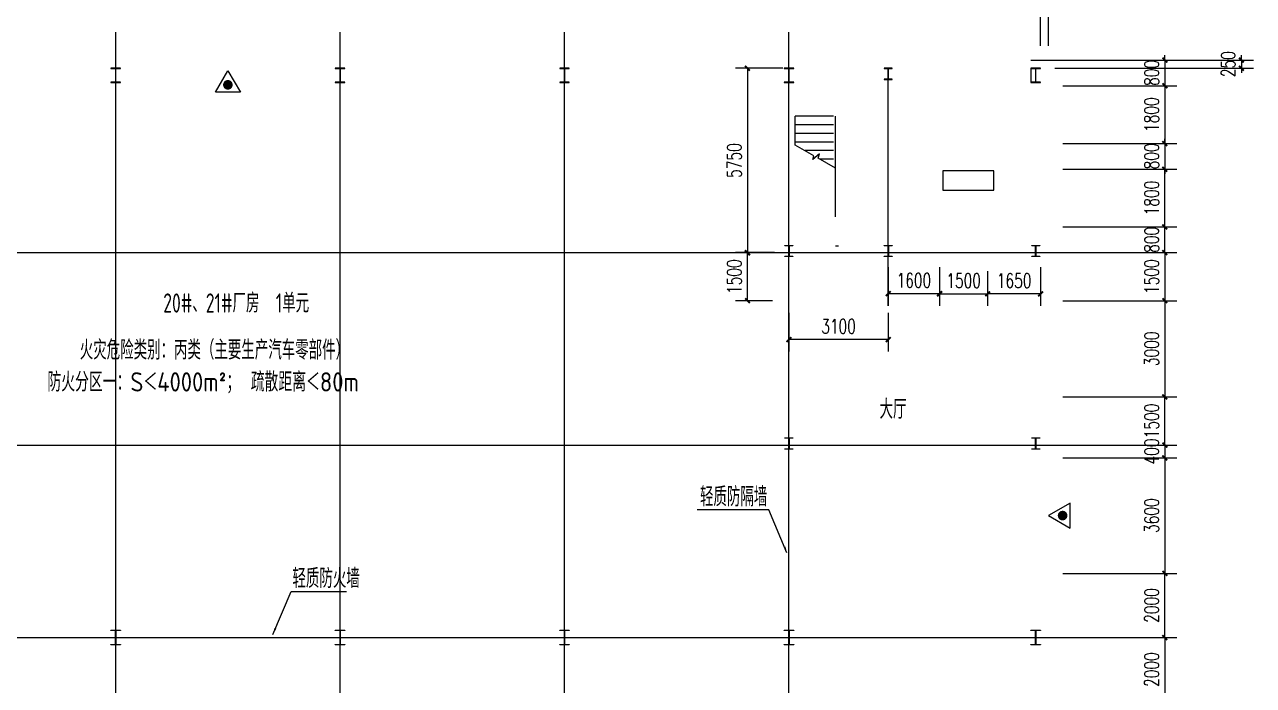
# Model space of a CAD drawing. Extents: x 180850 to 1400258, y 48356 to 327067.
# Drawn here: x 342246 to 380581, y 279870 to 300469 of the extents above; entities that cross this region are included whole.
import ezdxf
from ezdxf.enums import TextEntityAlignment as Align

# ---------------------------------------------------------------- set-up
doc = ezdxf.new("R2010")
doc.units = 0
doc.header["$LTSCALE"] = 1000
for name, color, linetype in [('AXIS', 3, 'Continuous'), ('DOTE', 1, 'Continuous'), ('GZ', 50, 'Continuous'), ('Gzd', 1, 'Continuous'), ('LVTRY', 6, 'Continuous'), ('PUB_DIM', 3, 'Continuous'), ('REIN', 1, 'Continuous'), ('STAIR', 2, 'Continuous'), ('TEXT', 7, 'Continuous')]:
    doc.layers.add(name, color=color, linetype=linetype)
doc.styles.add('_TCH_DIM_T3', font='SIMPLEX', dxfattribs={"width": 0.705882, "bigfont": 'GBCBIG'})
doc.styles.get("Standard").update_dxf_attribs({"font": 'gbenor.shx', "bigfont": 'gbcbig.shx'})
doc.styles.add('TSSD_Norm', font='tssdeng.shx', dxfattribs={"bigfont": 'hztxt.shx'})
doc.dimstyles.new('_TCH_ARCH&&150', dxfattribs={"dimtxt": 446.25, "dimasz": 150, "dimexe": 375, "dimexo": 450, "dimgap": 189.375, "dimtad": 1, "dimdec": 0, "dimzin": 0, "dimdsep": 46, "dimtxsty": '_TCH_DIM_T3', "dimblk": 'ARCHTICK', "dimcen": 0.09, "dimclrd": 3, "dimclre": 3, "dimclrt": 7, "dimazin": 2, "dimtfac": 1, "dimtdec": 0, "dimtix": 1, "dimtmove": 2, "dimatfit": 3, "dimfxl": 1, "dimtolj": 1, "dimtzin": 0, "dimarcsym": 0})
doc.dimstyles.new('TCH-200-1', dxfattribs={"dimtxt": 595, "dimasz": 200, "dimexe": 500, "dimexo": 600, "dimgap": 252.5, "dimtad": 1, "dimdec": 0, "dimzin": 0, "dimdsep": 46, "dimtxsty": '_TCH_DIM_T3', "dimblk": 'ARCHTICK', "dimcen": 0.09, "dimclrd": 3, "dimclre": 3, "dimclrt": 7, "dimazin": 2, "dimtfac": 1, "dimtdec": 0, "dimtix": 1, "dimtmove": 2, "dimatfit": 3, "dimfxl": 1, "dimtolj": 1, "dimtzin": 0, "dimarcsym": 0})

# ---------------------------------------------------------------- blocks, each defined once
blk = doc.blocks.new('_ArchTick')
at = {"color": 0, "linetype": 'ByBlock', "const_width": 0.4}
blk.add_lwpolyline([(-0.5, -0.5), (0.5, 0.5)], dxfattribs=at)
blk = doc.blocks.new('*D398')
at = {"color": 3, "lineweight": -2, "transparency": 16777216}
for p, q in [((373940, 299812), (373940, 303869)), ((374190, 299812), (374190, 303869)), ((373940, 303494), (373790, 303494)), ((374190, 303494), (373940, 303494)), ((374190, 303494), (374340, 303494))]:
    blk.add_line(p, q, dxfattribs=at)
at = {"layer": 'Defpoints', "color": 0, "transparency": 16777216}
for p in [(373940, 303494), (373940, 299362), (374190, 299362)]:
    blk.add_point(p, dxfattribs=at)
at = {"color": 3, "lineweight": -2, "transparency": 16777216, "xscale": 150, "yscale": 150, "zscale": 150}
blk.add_blockref('_ArchTick', (373940, 303494), dxfattribs=at)
at = {"color": 3, "lineweight": -2, "transparency": 16777216, "xscale": 150, "yscale": 150, "zscale": 150, "rotation": 180}
blk.add_blockref('_ArchTick', (374190, 303494), dxfattribs=at)
at = {"color": 7, "transparency": 16777216, "insert": (374065, 303906), "char_height": 446.2, "attachment_point": 5, "style": '_TCH_DIM_T3'}
blk.add_mtext('\\A1;250', dxfattribs=at)
blk = doc.blocks.new('*D402')
at = {"color": 3, "lineweight": -2, "transparency": 16777216}
for p, q in [((380206, 299362), (380206, 299512)), ((373640, 299362), (380581, 299362)), ((374390, 299112), (380581, 299112)), ((380206, 299362), (380206, 299112)), ((380206, 299112), (380206, 298962))]:
    blk.add_line(p, q, dxfattribs=at)
at = {"layer": 'Defpoints', "color": 0, "transparency": 16777216}
for p in [(373190, 299362), (373940, 299112), (380206, 299112)]:
    blk.add_point(p, dxfattribs=at)
at = {"color": 3, "lineweight": -2, "transparency": 16777216, "xscale": 150, "yscale": 150, "zscale": 150}
for p, rotation in [((380206, 299362), 270), ((380206, 299112), 90)]:
    blk.add_blockref('_ArchTick', p, dxfattribs=dict(at, rotation=rotation))
at = {"color": 7, "transparency": 16777216, "insert": (379793, 299237), "char_height": 446.2, "attachment_point": 5, "rotation": 90, "style": '_TCH_DIM_T3'}
blk.add_mtext('\\A1;250', dxfattribs=at)
blk = doc.blocks.new('*D405')
at = {"color": 3, "lineweight": -2, "transparency": 16777216}
for p, q in [((374640, 293362), (378191, 293362)), ((377816, 293362), (377816, 291862)), ((374640, 291862), (378191, 291862))]:
    blk.add_line(p, q, dxfattribs=at)
at = {"layer": 'Defpoints', "color": 0, "transparency": 16777216}
for p in [(374190, 293362), (374190, 291862), (377816, 291862)]:
    blk.add_point(p, dxfattribs=at)
at = {"color": 3, "lineweight": -2, "transparency": 16777216, "xscale": 150, "yscale": 150, "zscale": 150}
for p, rotation in [((377816, 293362), 90), ((377816, 291862), 270)]:
    blk.add_blockref('_ArchTick', p, dxfattribs=dict(at, rotation=rotation))
at = {"color": 7, "transparency": 16777216, "insert": (377403, 292612), "char_height": 446.2, "attachment_point": 5, "rotation": 90, "style": '_TCH_DIM_T3'}
blk.add_mtext('\\A1;1500', dxfattribs=at)
blk = doc.blocks.new('*D406')
at = {"color": 3, "lineweight": -2, "transparency": 16777216}
for p, q in [((374640, 291862), (378191, 291862)), ((377816, 291862), (377816, 288862)), ((374640, 288862), (378191, 288862))]:
    blk.add_line(p, q, dxfattribs=at)
at = {"layer": 'Defpoints', "color": 0, "transparency": 16777216}
for p in [(374190, 291862), (374190, 288862), (377816, 288862)]:
    blk.add_point(p, dxfattribs=at)
at = {"color": 3, "lineweight": -2, "transparency": 16777216, "xscale": 150, "yscale": 150, "zscale": 150}
for p, rotation in [((377816, 291862), 90), ((377816, 288862), 270)]:
    blk.add_blockref('_ArchTick', p, dxfattribs=dict(at, rotation=rotation))
at = {"color": 7, "transparency": 16777216, "insert": (377403, 290362), "char_height": 446.2, "attachment_point": 5, "rotation": 90, "style": '_TCH_DIM_T3'}
blk.add_mtext('\\A1;3000', dxfattribs=at)
blk = doc.blocks.new('*D407')
at = {"color": 3, "lineweight": -2, "transparency": 16777216}
for p, q in [((374640, 288862), (378191, 288862)), ((377816, 287362), (377816, 288862)), ((374640, 287362), (378191, 287362))]:
    blk.add_line(p, q, dxfattribs=at)
at = {"layer": 'Defpoints', "color": 0, "transparency": 16777216}
for p in [(374190, 288862), (377816, 288862), (374190, 287362)]:
    blk.add_point(p, dxfattribs=at)
at = {"color": 3, "lineweight": -2, "transparency": 16777216, "xscale": 150, "yscale": 150, "zscale": 150}
for p, rotation in [((377816, 288862), 90), ((377816, 287362), 270)]:
    blk.add_blockref('_ArchTick', p, dxfattribs=dict(at, rotation=rotation))
at = {"color": 7, "transparency": 16777216, "insert": (377403, 288112), "char_height": 446.2, "attachment_point": 5, "rotation": 90, "style": '_TCH_DIM_T3'}
blk.add_mtext('\\A1;1500', dxfattribs=at)
blk = doc.blocks.new('*D408')
at = {"color": 3, "lineweight": -2, "transparency": 16777216}
for p, q in [((366090, 291479), (366090, 290274)), ((369190, 291479), (369190, 290274)), ((369190, 290649), (366090, 290649))]:
    blk.add_line(p, q, dxfattribs=at)
at = {"layer": 'Defpoints', "color": 0, "transparency": 16777216}
for p in [(366090, 291929), (369190, 291929), (366090, 290649)]:
    blk.add_point(p, dxfattribs=at)
at = {"color": 3, "lineweight": -2, "transparency": 16777216, "xscale": 150, "yscale": 150, "zscale": 150}
for p, rotation in [((366090, 290649), 179.9999999933299), ((369190, 290649), 359.9999999933299)]:
    blk.add_blockref('_ArchTick', p, dxfattribs=dict(at, rotation=rotation))
at = {"color": 7, "transparency": 16777216, "insert": (367640, 291062), "char_height": 446.2, "attachment_point": 5, "rotation": 360, "style": '_TCH_DIM_T3'}
blk.add_mtext('\\A1;3100', dxfattribs=at)
blk = doc.blocks.new('*D409')
at = {"color": 3, "lineweight": -2, "transparency": 16777216}
for p, q in [((374640, 296762), (378191, 296762)), ((377816, 296762), (377816, 296912)), ((377816, 296762), (377816, 295962)), ((374640, 295962), (378191, 295962)), ((377816, 295962), (377816, 295812))]:
    blk.add_line(p, q, dxfattribs=at)
at = {"layer": 'Defpoints', "color": 0, "transparency": 16777216}
for p in [(374190, 296762), (374190, 295962), (377816, 295962)]:
    blk.add_point(p, dxfattribs=at)
at = {"color": 3, "lineweight": -2, "transparency": 16777216, "xscale": 150, "yscale": 150, "zscale": 150}
for p, rotation in [((377816, 296762), 270), ((377816, 295962), 90)]:
    blk.add_blockref('_ArchTick', p, dxfattribs=dict(at, rotation=rotation))
at = {"color": 7, "transparency": 16777216, "insert": (377403, 296362), "char_height": 446.2, "attachment_point": 5, "rotation": 90, "style": '_TCH_DIM_T3'}
blk.add_mtext('\\A1;800', dxfattribs=at)
blk = doc.blocks.new('*D410')
at = {"color": 3, "lineweight": -2, "transparency": 16777216}
for p, q in [((377816, 299362), (377816, 299512)), ((374640, 299362), (378191, 299362)), ((377816, 299362), (377816, 298562)), ((374640, 298562), (378191, 298562)), ((377816, 298562), (377816, 298412))]:
    blk.add_line(p, q, dxfattribs=at)
at = {"layer": 'Defpoints', "color": 0, "transparency": 16777216}
for p in [(374190, 299362), (374190, 298562), (377816, 298562)]:
    blk.add_point(p, dxfattribs=at)
at = {"color": 3, "lineweight": -2, "transparency": 16777216, "xscale": 150, "yscale": 150, "zscale": 150}
for p, rotation in [((377816, 299362), 270), ((377816, 298562), 90)]:
    blk.add_blockref('_ArchTick', p, dxfattribs=dict(at, rotation=rotation))
at = {"color": 7, "transparency": 16777216, "insert": (377403, 298962), "char_height": 446.2, "attachment_point": 5, "rotation": 90, "style": '_TCH_DIM_T3'}
blk.add_mtext('\\A1;800', dxfattribs=at)
blk = doc.blocks.new('*D411')
at = {"color": 3, "lineweight": -2, "transparency": 16777216}
for p, q in [((374640, 298562), (378191, 298562)), ((377816, 298562), (377816, 296762)), ((374640, 296762), (378191, 296762))]:
    blk.add_line(p, q, dxfattribs=at)
at = {"layer": 'Defpoints', "color": 0, "transparency": 16777216}
for p in [(374190, 298562), (374190, 296762), (377816, 296762)]:
    blk.add_point(p, dxfattribs=at)
at = {"color": 3, "lineweight": -2, "transparency": 16777216, "xscale": 150, "yscale": 150, "zscale": 150}
for p, rotation in [((377816, 298562), 90), ((377816, 296762), 270)]:
    blk.add_blockref('_ArchTick', p, dxfattribs=dict(at, rotation=rotation))
at = {"color": 7, "transparency": 16777216, "insert": (377403, 297662), "char_height": 446.2, "attachment_point": 5, "rotation": 90, "style": '_TCH_DIM_T3'}
blk.add_mtext('\\A1;1800', dxfattribs=at)
blk = doc.blocks.new('*D412')
at = {"color": 3, "lineweight": -2, "transparency": 16777216}
for p, q in [((374640, 295962), (378191, 295962)), ((377816, 294162), (377816, 295962)), ((374640, 294162), (378191, 294162))]:
    blk.add_line(p, q, dxfattribs=at)
at = {"layer": 'Defpoints', "color": 0, "transparency": 16777216}
for p in [(374190, 295962), (377816, 295962), (374190, 294162)]:
    blk.add_point(p, dxfattribs=at)
at = {"color": 3, "lineweight": -2, "transparency": 16777216, "xscale": 150, "yscale": 150, "zscale": 150}
for p, rotation in [((377816, 295962), 90), ((377816, 294162), 270)]:
    blk.add_blockref('_ArchTick', p, dxfattribs=dict(at, rotation=rotation))
at = {"color": 7, "transparency": 16777216, "insert": (377403, 295062), "char_height": 446.2, "attachment_point": 5, "rotation": 90, "style": '_TCH_DIM_T3'}
blk.add_mtext('\\A1;1800', dxfattribs=at)
blk = doc.blocks.new('*D413')
at = {"color": 3, "lineweight": -2, "transparency": 16777216}
for p, q in [((374640, 294162), (378191, 294162)), ((377816, 294162), (377816, 294312)), ((377816, 293362), (377816, 294162)), ((374640, 293362), (378191, 293362)), ((377816, 293362), (377816, 293212))]:
    blk.add_line(p, q, dxfattribs=at)
at = {"layer": 'Defpoints', "color": 0, "transparency": 16777216}
for p in [(374190, 294162), (377816, 294162), (374190, 293362)]:
    blk.add_point(p, dxfattribs=at)
at = {"color": 3, "lineweight": -2, "transparency": 16777216, "xscale": 150, "yscale": 150, "zscale": 150}
for p, rotation in [((377816, 294162), 270), ((377816, 293362), 90)]:
    blk.add_blockref('_ArchTick', p, dxfattribs=dict(at, rotation=rotation))
at = {"color": 7, "transparency": 16777216, "insert": (377403, 293762), "char_height": 446.2, "attachment_point": 5, "rotation": 90, "style": '_TCH_DIM_T3'}
blk.add_mtext('\\A1;800', dxfattribs=at)
blk = doc.blocks.new('*D414')
at = {"color": 3, "lineweight": -2, "transparency": 16777216}
for p, q in [((369190, 292912), (369190, 291707)), ((370790, 292912), (370790, 291707)), ((369190, 292082), (370790, 292082))]:
    blk.add_line(p, q, dxfattribs=at)
at = {"layer": 'Defpoints', "color": 0, "transparency": 16777216}
for p in [(369190, 293362), (370790, 293362), (370790, 292082)]:
    blk.add_point(p, dxfattribs=at)
at = {"color": 3, "lineweight": -2, "transparency": 16777216, "xscale": 150, "yscale": 150, "zscale": 150, "rotation": 180}
blk.add_blockref('_ArchTick', (369190, 292082), dxfattribs=at)
at = {"color": 3, "lineweight": -2, "transparency": 16777216, "xscale": 150, "yscale": 150, "zscale": 150}
blk.add_blockref('_ArchTick', (370790, 292082), dxfattribs=at)
at = {"color": 7, "transparency": 16777216, "insert": (369990, 292494), "char_height": 446.2, "attachment_point": 5, "style": '_TCH_DIM_T3'}
blk.add_mtext('\\A1;1600', dxfattribs=at)
blk = doc.blocks.new('*D1390')
at = {"color": 3, "lineweight": -2, "transparency": 16777216}
for p, q in [((365640, 293362), (364422, 293362)), ((364797, 291862), (364797, 293362)), ((365575, 291862), (364422, 291862))]:
    blk.add_line(p, q, dxfattribs=at)
at = {"layer": 'Defpoints', "color": 0, "transparency": 16777216}
for p in [(364797, 293362), (366090, 293362), (366025, 291862)]:
    blk.add_point(p, dxfattribs=at)
at = {"color": 3, "lineweight": -2, "transparency": 16777216, "xscale": 150, "yscale": 150, "zscale": 150}
for p, rotation in [((364797, 293362), 90), ((364797, 291862), 270)]:
    blk.add_blockref('_ArchTick', p, dxfattribs=dict(at, rotation=rotation))
at = {"color": 7, "transparency": 16777216, "insert": (364385, 292612), "char_height": 446.2, "attachment_point": 5, "rotation": 90, "style": '_TCH_DIM_T3'}
blk.add_mtext('\\A1;1500', dxfattribs=at)
blk = doc.blocks.new('*D1439')
at = {"color": 3, "lineweight": -2, "transparency": 16777216}
for p, q in [((373940, 292906), (373940, 291701)), ((372290, 292782), (372290, 291701)), ((373940, 292076), (372290, 292076))]:
    blk.add_line(p, q, dxfattribs=at)
at = {"layer": 'Defpoints', "color": 0, "transparency": 16777216}
for p in [(373940, 293356), (372290, 293232), (372290, 292076)]:
    blk.add_point(p, dxfattribs=at)
at = {"color": 3, "lineweight": -2, "transparency": 16777216, "xscale": 150, "yscale": 150, "zscale": 150}
for p, rotation in [((372290, 292076), 180.0000000033351), ((373940, 292076), 3.335092202405576e-09)]:
    blk.add_blockref('_ArchTick', p, dxfattribs=dict(at, rotation=rotation))
at = {"color": 7, "transparency": 16777216, "insert": (373115, 292489), "char_height": 446.2, "attachment_point": 5, "rotation": 0, "style": '_TCH_DIM_T3'}
blk.add_mtext('\\A1;1650', dxfattribs=at)
blk = doc.blocks.new('*D1438')
at = {"color": 3, "lineweight": -2, "transparency": 16777216}
for p, q in [((370790, 292782), (370790, 291701)), ((372290, 292782), (372290, 291701)), ((370790, 292076), (372290, 292076))]:
    blk.add_line(p, q, dxfattribs=at)
at = {"layer": 'Defpoints', "color": 0, "transparency": 16777216}
for p in [(370790, 293232), (372290, 293232), (372290, 292076)]:
    blk.add_point(p, dxfattribs=at)
at = {"color": 3, "lineweight": -2, "transparency": 16777216, "xscale": 150, "yscale": 150, "zscale": 150, "rotation": 180}
blk.add_blockref('_ArchTick', (370790, 292076), dxfattribs=at)
at = {"color": 3, "lineweight": -2, "transparency": 16777216, "xscale": 150, "yscale": 150, "zscale": 150}
blk.add_blockref('_ArchTick', (372290, 292076), dxfattribs=at)
at = {"color": 7, "transparency": 16777216, "insert": (371540, 292489), "char_height": 446.2, "attachment_point": 5, "style": '_TCH_DIM_T3'}
blk.add_mtext('\\A1;1500', dxfattribs=at)
blk = doc.blocks.new('*D1437')
at = {"layer": 'Defpoints', "color": 0, "transparency": 16777216}
for p in [(366347, 299106), (364797, 293356), (366030, 293356)]:
    blk.add_point(p, dxfattribs=at)
at = {"layer": 'PUB_DIM', "color": 3, "lineweight": -2, "transparency": 16777216}
for p, q in [((365897, 299106), (364422, 299106)), ((364797, 299106), (364797, 293356)), ((365580, 293356), (364422, 293356))]:
    blk.add_line(p, q, dxfattribs=at)
at = {"layer": 'PUB_DIM', "color": 3, "lineweight": -2, "transparency": 16777216, "xscale": 150, "yscale": 150, "zscale": 150}
for p, rotation in [((364797, 299106), 90), ((364797, 293356), 270)]:
    blk.add_blockref('_ArchTick', p, dxfattribs=dict(at, rotation=rotation))
at = {"layer": 'PUB_DIM', "color": 7, "transparency": 16777216, "insert": (364385, 296231), "char_height": 446.2, "attachment_point": 5, "rotation": 90, "style": '_TCH_DIM_T3'}
blk.add_mtext('\\A1;5750', dxfattribs=at)
blk = doc.blocks.new('*D1510')
at = {"color": 3, "lineweight": -2, "transparency": 16777216}
for p, q in [((374640, 283362), (378191, 283362)), ((377816, 281362), (377816, 283362)), ((374640, 281362), (378191, 281362))]:
    blk.add_line(p, q, dxfattribs=at)
at = {"layer": 'Defpoints', "color": 0, "transparency": 16777216}
for p in [(374190, 283362), (377816, 283362), (374190, 281362)]:
    blk.add_point(p, dxfattribs=at)
at = {"color": 3, "lineweight": -2, "transparency": 16777216, "xscale": 150, "yscale": 150, "zscale": 150}
for p, rotation in [((377816, 283362), 90), ((377816, 281362), 270)]:
    blk.add_blockref('_ArchTick', p, dxfattribs=dict(at, rotation=rotation))
at = {"color": 7, "transparency": 16777216, "insert": (377403, 282362), "char_height": 446.2, "attachment_point": 5, "rotation": 90, "style": '_TCH_DIM_T3'}
blk.add_mtext('\\A1;2000', dxfattribs=at)
blk = doc.blocks.new('*D1511')
at = {"color": 3, "lineweight": -2, "transparency": 16777216}
for p, q in [((374640, 286962), (378191, 286962)), ((377816, 286962), (377816, 283362)), ((374640, 283362), (378191, 283362))]:
    blk.add_line(p, q, dxfattribs=at)
at = {"layer": 'Defpoints', "color": 0, "transparency": 16777216}
for p in [(374190, 286962), (374190, 283362), (377816, 283362)]:
    blk.add_point(p, dxfattribs=at)
at = {"color": 3, "lineweight": -2, "transparency": 16777216, "xscale": 150, "yscale": 150, "zscale": 150}
for p, rotation in [((377816, 286962), 90), ((377816, 283362), 270)]:
    blk.add_blockref('_ArchTick', p, dxfattribs=dict(at, rotation=rotation))
at = {"color": 7, "transparency": 16777216, "insert": (377403, 285162), "char_height": 446.2, "attachment_point": 5, "rotation": 90, "style": '_TCH_DIM_T3'}
blk.add_mtext('\\A1;3600', dxfattribs=at)
blk = doc.blocks.new('*D1512')
at = {"color": 3, "lineweight": -2, "transparency": 16777216}
for p, q in [((377816, 287362), (377816, 287512)), ((374640, 287362), (378191, 287362)), ((377816, 287362), (377816, 286962)), ((374640, 286962), (378191, 286962)), ((377816, 286962), (377816, 286812))]:
    blk.add_line(p, q, dxfattribs=at)
at = {"layer": 'Defpoints', "color": 0, "transparency": 16777216}
for p in [(374190, 287362), (374190, 286962), (377816, 286962)]:
    blk.add_point(p, dxfattribs=at)
at = {"color": 3, "lineweight": -2, "transparency": 16777216, "xscale": 150, "yscale": 150, "zscale": 150}
for p, rotation in [((377816, 287362), 270), ((377816, 286962), 90)]:
    blk.add_blockref('_ArchTick', p, dxfattribs=dict(at, rotation=rotation))
at = {"color": 7, "transparency": 16777216, "insert": (377403, 287162), "char_height": 446.2, "attachment_point": 5, "rotation": 90, "style": '_TCH_DIM_T3'}
blk.add_mtext('\\A1;400', dxfattribs=at)
blk = doc.blocks.new('*D1507')
at = {"color": 3, "lineweight": -2, "transparency": 16777216}
for p, q in [((374640, 281362), (378191, 281362)), ((377816, 281362), (377816, 279362)), ((374640, 279362), (378191, 279362))]:
    blk.add_line(p, q, dxfattribs=at)
at = {"layer": 'Defpoints', "color": 0, "transparency": 16777216}
for p in [(374190, 281362), (374190, 279362), (377816, 279362)]:
    blk.add_point(p, dxfattribs=at)
at = {"color": 3, "lineweight": -2, "transparency": 16777216, "xscale": 150, "yscale": 150, "zscale": 150}
for p, rotation in [((377816, 281362), 90), ((377816, 279362), 270)]:
    blk.add_blockref('_ArchTick', p, dxfattribs=dict(at, rotation=rotation))
at = {"color": 7, "transparency": 16777216, "insert": (377403, 280362), "char_height": 446.2, "attachment_point": 5, "rotation": 90, "style": '_TCH_DIM_T3'}
blk.add_mtext('\\A1;2000', dxfattribs=at)

msp = doc.modelspace()

# ---------------------------------------------------------------- linework, layer by layer
for p, q in [((373640.1, 299112.06), (373640.1, 298662.06)), ((365940.1, 298662.12), (366180.1, 298662.12)), ((373640.1, 298662.06), (373940.1, 298662.06))]:
    msp.add_line(p, q)
at = {"layer": 'AXIS'}
for p, q in [((365461.71, 285343.11), (363229.3, 285343.11)), ((350559.95, 282798.74), (352292.35, 282798.74))]:
    msp.add_line(p, q, dxfattribs=at)
at = {"layer": 'DOTE'}
for p, q in [((345090.1, 262487.03), (345090.1, 300237.03)), ((352090.1, 262487.03), (352090.1, 300237.03)), ((352090.1, 262487.03), (352090.1, 300237.03)), ((359090.1, 262487.03), (359090.1, 300237.03)), ((366090.1, 262487.03), (366090.1, 300237.03)), ((369190.1, 291706.73), (369190.1, 299112.03)), ((323315.1, 293362.03), (375190.1, 293362.03)), ((323315.1, 287362.03), (375190.1, 287362.03)), ((323315.1, 281362.03), (375190.1, 281362.03))]:
    msp.add_line(p, q, dxfattribs=at)
at = {"layer": 'GZ'}
for points in [[(344940.1, 298662.03), (345240.1, 298662.03), (345240.1, 298672.03), (345096.95, 298672.03), (345093.1, 298677.03), (345093.1, 299097.39), (345096.95, 299102.03), (345240.1, 299102.03), (345240.1, 299112.03), (344940.1, 299112.03), (344940.1, 299102.03), (345083.1, 299102.03), (345087.1, 299097.55), (345087.1, 298677.03), (345083.1, 298672.03), (344940.1, 298672.03), (344940.1, 298662.03)], [(351940.1, 298662.03), (352240.1, 298662.03), (352240.1, 298672.03), (352096.95, 298672.03), (352093.1, 298677.03), (352093.1, 299097.39), (352096.95, 299102.03), (352240.1, 299102.03), (352240.1, 299112.03), (351940.1, 299112.03), (351940.1, 299102.03), (352083.1, 299102.03), (352087.1, 299097.55), (352087.1, 298677.03), (352083.1, 298672.03), (351940.1, 298672.03), (351940.1, 298662.03)], [(351940.1, 298662.03), (352240.1, 298662.03), (352240.1, 298672.03), (352096.95, 298672.03), (352093.1, 298677.03), (352093.1, 299097.39), (352096.95, 299102.03), (352240.1, 299102.03), (352240.1, 299112.03), (351940.1, 299112.03), (351940.1, 299102.03), (352083.1, 299102.03), (352087.1, 299097.55), (352087.1, 298677.03), (352083.1, 298672.03), (351940.1, 298672.03), (351940.1, 298662.03)], [(358940.1, 298662.03), (359240.1, 298662.03), (359240.1, 298672.03), (359096.95, 298672.03), (359093.1, 298677.03), (359093.1, 299097.39), (359096.95, 299102.03), (359240.1, 299102.03), (359240.1, 299112.03), (358940.1, 299112.03), (358940.1, 299102.03), (359083.1, 299102.03), (359087.1, 299097.55), (359087.1, 298677.03), (359083.1, 298672.03), (358940.1, 298672.03), (358940.1, 298662.03)], [(365940.1, 298662.03), (366240.1, 298662.03), (366240.1, 298672.03), (366096.95, 298672.03), (366093.1, 298677.03), (366093.1, 299097.39), (366096.95, 299102.03), (366240.1, 299102.03), (366240.1, 299112.03), (365940.1, 299112.03), (365940.1, 299102.03), (366083.1, 299102.03), (366087.1, 299097.55), (366087.1, 298677.03), (366083.1, 298672.03), (365940.1, 298672.03), (365940.1, 298662.03)], [(369315.1, 299112.03), (369065.1, 299112.03), (369065.1, 299102.03), (369183.25, 299102.03), (369187.1, 299097.03), (369187.1, 298776.68), (369183.25, 298772.03), (369065.1, 298772.03), (369065.1, 298762.03), (369315.1, 298762.03), (369315.1, 298772.03), (369197.1, 298772.03), (369193.1, 298776.52), (369193.1, 299097.03), (369197.1, 299102.03), (369315.1, 299102.03), (369315.1, 299112.03)], [(373640.1, 298662.03), (373940.1, 298662.03), (373940.1, 298672.03), (373796.95, 298672.03), (373793.1, 298677.03), (373793.1, 299097.39), (373796.95, 299102.03), (373940.1, 299102.03), (373940.1, 299112.03), (373640.1, 299112.03), (373640.1, 299102.03), (373783.1, 299102.03), (373787.1, 299097.55), (373787.1, 298677.03), (373783.1, 298672.03), (373640.1, 298672.03), (373640.1, 298662.03)], [(365965.1, 293587.21), (366215.1, 293587.21), (366215.1, 293577.21), (366096.95, 293577.21), (366093.1, 293572.21), (366093.1, 293251.86), (366096.95, 293247.21), (366215.1, 293247.21), (366215.1, 293237.21), (365965.1, 293237.21), (365965.1, 293247.21), (366083.1, 293247.21), (366087.1, 293251.7), (366087.1, 293572.21), (366083.1, 293577.21), (365965.1, 293577.21), (365965.1, 293587.21)], [(369065.1, 293587.21), (369315.1, 293587.21), (369315.1, 293577.21), (369196.95, 293577.21), (369193.1, 293572.21), (369193.1, 293251.86), (369196.95, 293247.21), (369315.1, 293247.21), (369315.1, 293237.21), (369065.1, 293237.21), (369065.1, 293247.21), (369183.1, 293247.21), (369187.1, 293251.7), (369187.1, 293572.21), (369183.1, 293577.21), (369065.1, 293577.21), (369065.1, 293587.21)], [(373665.1, 293587.21), (373915.1, 293587.21), (373915.1, 293577.21), (373796.95, 293577.21), (373793.1, 293572.21), (373793.1, 293251.86), (373796.95, 293247.21), (373915.1, 293247.21), (373915.1, 293237.21), (373665.1, 293237.21), (373665.1, 293247.21), (373783.1, 293247.21), (373787.1, 293251.7), (373787.1, 293572.21), (373783.1, 293577.21), (373665.1, 293577.21), (373665.1, 293587.21)], [(365965.1, 287587.21), (366215.1, 287587.21), (366215.1, 287577.21), (366096.95, 287577.21), (366093.1, 287572.21), (366093.1, 287251.86), (366096.95, 287247.21), (366215.1, 287247.21), (366215.1, 287237.21), (365965.1, 287237.21), (365965.1, 287247.21), (366083.1, 287247.21), (366087.1, 287251.7), (366087.1, 287572.21), (366083.1, 287577.21), (365965.1, 287577.21), (365965.1, 287587.21)], [(373665.1, 287587.21), (373915.1, 287587.21), (373915.1, 287577.21), (373796.95, 287577.21), (373793.1, 287572.21), (373793.1, 287251.86), (373796.95, 287247.21), (373915.1, 287247.21), (373915.1, 287237.21), (373665.1, 287237.21), (373665.1, 287247.21), (373783.1, 287247.21), (373787.1, 287251.7), (373787.1, 287572.21), (373783.1, 287577.21), (373665.1, 287577.21), (373665.1, 287587.21)], [(344940.1, 281587.21), (345240.1, 281587.21), (345240.1, 281577.21), (345096.95, 281577.21), (345093.1, 281572.21), (345093.1, 281151.86), (345096.95, 281147.21), (345240.1, 281147.21), (345240.1, 281137.21), (344940.1, 281137.21), (344940.1, 281147.21), (345083.1, 281147.21), (345087.1, 281151.7), (345087.1, 281572.21), (345083.1, 281577.21), (344940.1, 281577.21), (344940.1, 281587.21)], [(351940.1, 281587.21), (352240.1, 281587.21), (352240.1, 281577.21), (352096.95, 281577.21), (352093.1, 281572.21), (352093.1, 281151.86), (352096.95, 281147.21), (352240.1, 281147.21), (352240.1, 281137.21), (351940.1, 281137.21), (351940.1, 281147.21), (352083.1, 281147.21), (352087.1, 281151.7), (352087.1, 281572.21), (352083.1, 281577.21), (351940.1, 281577.21), (351940.1, 281587.21)], [(351940.1, 281587.21), (352240.1, 281587.21), (352240.1, 281577.21), (352096.95, 281577.21), (352093.1, 281572.21), (352093.1, 281151.86), (352096.95, 281147.21), (352240.1, 281147.21), (352240.1, 281137.21), (351940.1, 281137.21), (351940.1, 281147.21), (352083.1, 281147.21), (352087.1, 281151.7), (352087.1, 281572.21), (352083.1, 281577.21), (351940.1, 281577.21), (351940.1, 281587.21)], [(358940.1, 281587.21), (359240.1, 281587.21), (359240.1, 281577.21), (359096.95, 281577.21), (359093.1, 281572.21), (359093.1, 281151.86), (359096.95, 281147.21), (359240.1, 281147.21), (359240.1, 281137.21), (358940.1, 281137.21), (358940.1, 281147.21), (359083.1, 281147.21), (359087.1, 281151.7), (359087.1, 281572.21), (359083.1, 281577.21), (358940.1, 281577.21), (358940.1, 281587.21)], [(365940.1, 281587.21), (366240.1, 281587.21), (366240.1, 281577.21), (366096.95, 281577.21), (366093.1, 281572.21), (366093.1, 281151.86), (366096.95, 281147.21), (366240.1, 281147.21), (366240.1, 281137.21), (365940.1, 281137.21), (365940.1, 281147.21), (366083.1, 281147.21), (366087.1, 281151.7), (366087.1, 281572.21), (366083.1, 281577.21), (365940.1, 281577.21), (365940.1, 281587.21)], [(373640.1, 281587.21), (373940.1, 281587.21), (373940.1, 281577.21), (373796.95, 281577.21), (373793.1, 281572.21), (373793.1, 281151.86), (373796.95, 281147.21), (373940.1, 281147.21), (373940.1, 281137.21), (373640.1, 281137.21), (373640.1, 281147.21), (373783.1, 281147.21), (373787.1, 281151.7), (373787.1, 281572.21), (373783.1, 281577.21), (373640.1, 281577.21), (373640.1, 281587.21)]]:
    msp.add_lwpolyline(points, close=True, dxfattribs=at)
at = {"layer": 'Gzd'}
for points in [[(348590.1, 299028.7), (348977.33, 298358), (348202.87, 298358)], [(374190.1, 285162.03), (374860.8, 284774.8), (374860.8, 285549.27)]]:
    msp.add_lwpolyline(points, close=True, dxfattribs=at)
at = {"layer": 'LVTRY'}
msp.add_lwpolyline([(372487.51, 295906.77), (370887.51, 295906.77), (370887.51, 295306.77), (372487.51, 295306.77)], close=True, dxfattribs=at)
at = {"layer": 'REIN', "const_width": 150}
for points in [[(348663.25, 298590.8, -1), (348513.25, 298590.8, -1)], [(374628, 285088.88, 1), (374628, 285238.88, 1)]]:
    msp.add_lwpolyline(points, format="xyb", close=True, dxfattribs=at)
at = {"layer": 'STAIR'}
for p, q in [((366290.1, 296715.05), (366290.1, 297619.1)), ((367480.1, 297619.1), (366290.1, 297619.1)), ((367540.1, 294480.99), (367540.1, 297619.1)), ((367480.1, 297349.1), (366290.1, 297349.1)), ((367480.1, 297079.1), (366290.1, 297079.1)), ((367480.1, 296809.1), (366290.1, 296809.1)), ((366867.98, 296381.41), (366290.1, 296715.05)), ((367480.1, 296539.1), (366594.85, 296539.1)), ((367042.64, 296437.2), (366836.6, 296264.31)), ((366836.6, 296264.31), (366867.98, 296381.41)), ((367006.3, 296301.55), (367042.64, 296437.2)), ((367540.1, 295993.36), (367006.3, 296301.55)), ((367480.1, 296269.1), (367062.5, 296269.1)), ((367540.1, 293569.1), (367640.1, 293569.1))]:
    msp.add_line(p, q, dxfattribs=at)

# ---------------------------------------------------------------- texts
at = {"layer": 'TEXT', "style": 'TSSD_Norm', "width": 0.7}
for s, p in [('20#、21#厂房  1单元', (348847.65, 291789.76)), ('火灾危险类别：丙类（主要生产汽车零部件）', (348168.14, 290327.74))]:
    msp.add_text(s, height=600, dxfattribs=at).set_placement(p, align=Align.MIDDLE_CENTER)
at = {"layer": 'TEXT'}
msp.add_text('防火分区一：S＜4000m²； 疏散距离＜80m', height=600, dxfattribs=at).set_placement((347816.81, 289330.7), align=Align.MIDDLE_CENTER)
at = {"layer": 'TEXT', "style": 'TSSD_Norm', "width": 0.7}
for s, p in [('大厅', (368917.32, 288180.42, 1892.13)), ('轻质防隔墙', (363315.19, 285452.17, 1892.13)), ('轻质防火墙', (350603.16, 282907.81, 1892.13))]:
    msp.add_text(s, height=600, dxfattribs=at).set_placement(p)

# ---------------------------------------------------------------- dimensions: what is measured, and where the dimension line sits
for base, p1, p2, picture, middle in [((373940.1, 303493.83), (374190.1, 299362.03), (373940.1, 299362.03), '*D398', (374065.1, 303906.33)), ((372290.09, 292076.34), (370790.1, 293231.66), (372290.09, 293231.66), '*D1438', (371540.09, 292488.84))]:
    dim = msp.add_linear_dim(base=base, p1=p1, p2=p2, dimstyle='_TCH_ARCH&&150')
    dim.commit()
    dim.dimension.update_dxf_attribs({"geometry": picture, "text_midpoint": middle})
for base, p1, p2, angle, picture, middle in [((380205.6, 299112.04), (373190.1, 299362.03), (373940.1, 299112.04), 90, '*D402', (379793.1, 299237.04)), ((377815.73, 298562.03), (374190.1, 299362.03), (374190.1, 298562.03), 270, '*D410', (377403.23, 298962.03)), ((377815.73, 296762.03), (374190.1, 298562.03), (374190.1, 296762.03), 270, '*D411', (377403.23, 297662.03)), ((377815.73, 295962.03), (374190.1, 296762.03), (374190.1, 295962.03), 90, '*D409', (377403.23, 296362.03)), ((377815.73, 295962.03), (374190.1, 294162.03), (374190.1, 295962.03), 270, '*D412', (377403.23, 295062.03)), ((377815.73, 294162.03), (374190.1, 293362.03), (374190.1, 294162.03), 90, '*D413', (377403.23, 293762.03)), ((364797.36, 293362.03), (366024.67, 291862.03), (366090.1, 293362.03), 270, '*D1390', (364384.86, 292612.03)), ((370790.1, 292081.88), (369190.1, 293362.03), (370790.1, 293362.03), 0, '*D414', (369990.1, 292494.38)), ((372290.09, 292076.34), (373940.1, 293356.49), (372290.09, 293231.66), 180, '*D1439', (373115.09, 292488.84)), ((377815.73, 291862.03), (374190.1, 293362.03), (374190.1, 291862.03), 90, '*D405', (377403.23, 292612.03)), ((366090.1, 290649.17), (369190.1, 291929.32), (366090.1, 291929.32), 180, '*D408', (367640.1, 291061.67)), ((377815.73, 288862.03), (374190.1, 291862.03), (374190.1, 288862.03), 90, '*D406', (377403.23, 290362.03)), ((377815.73, 288862.03), (374190.1, 287362.03), (374190.1, 288862.03), 270, '*D407', (377403.23, 288112.03)), ((377815.73, 286962.03), (374190.1, 287362.03), (374190.1, 286962.03), 270, '*D1512', (377403.23, 287162.03)), ((377815.73, 283362.03), (374190.1, 286962.03), (374190.1, 283362.03), 90, '*D1511', (377403.23, 285162.03)), ((377815.73, 283362.03), (374190.1, 281362.03), (374190.1, 283362.03), 90, '*D1510', (377403.23, 282362.03)), ((377815.73, 279362.03), (374190.1, 281362.03), (374190.1, 279362.03), 270, '*D1507', (377403.23, 280362.03))]:
    dim = msp.add_linear_dim(base=base, p1=p1, p2=p2, angle=angle, dimstyle='_TCH_ARCH&&150')
    dim.commit()
    dim.dimension.update_dxf_attribs({"geometry": picture, "text_midpoint": middle})
at = {"layer": 'PUB_DIM'}
dim = msp.add_linear_dim(base=(364797.36, 293356.49), p1=(366346.6, 299106.49), p2=(366030.1, 293356.49), angle=270, dimstyle='_TCH_ARCH&&150', dxfattribs=at)
dim.commit()
dim.dimension.update_dxf_attribs({"geometry": '*D1437', "text_midpoint": (364384.86, 296231.49)})

# ---------------------------------------------------------------- leaders
at = {"layer": 'AXIS'}
for points in [[(366030.1, 284006.4), (365461.71, 285343.11)], [(349991.56, 281462.03), (350559.95, 282798.74)]]:
    msp.add_leader(points, dimstyle='TCH-200-1', dxfattribs=at)

doc.saveas('drawing.dxf')
